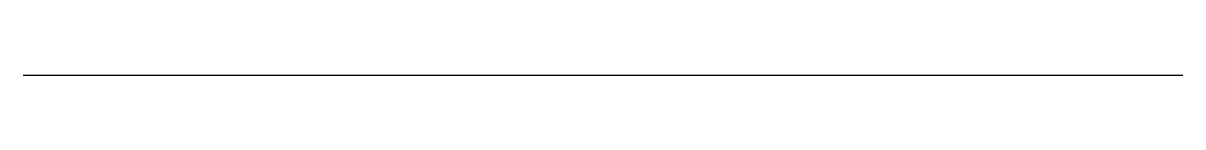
# Model space of a CAD drawing. Header units: metres. Extents: x 20 to 84, y 20 to 20.
import ezdxf

# ---------------------------------------------------------------- set-up
doc = ezdxf.new("R2010")
doc.units = ezdxf.units.M

msp = doc.modelspace()

# ---------------------------------------------------------------- linework, layer by layer
msp.add_lwpolyline([(20, 20), (84, 20)])

doc.saveas('drawing.dxf')
